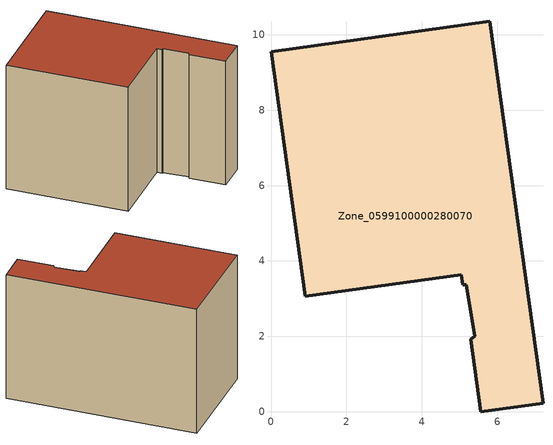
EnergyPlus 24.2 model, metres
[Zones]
Zone_0599100000280070
 floor ground (C_G): 5.41,2 5.17,3.36 5.09,3.37 5.05,3.64 0.91,3.06 0,9.55 5.8,10.36 7.21,0.23 5.56,0 5.29,1.93 z0
 wall outside (C_F): 5.8,10.36 0,9.55 0.91,3.06 5.05,3.64 5.09,3.37 5.17,3.36 5.41,2 5.29,1.93 5.56,0 7.21,0.23 5.8,10.36 z0:7.17
 roof outside (C_R): 5.17,3.36 5.41,2 5.29,1.93 5.56,0 7.21,0.23 5.8,10.36 0,9.55 0.91,3.06 5.05,3.64 5.09,3.37 z7.17
[BUILDING]
Pand.0599100000280070: North Axis=0; Terrain=City; Loads Convergence Tolerance Value=0.04; Temperature Convergence Tolerance Value=0.4; Solar Distribution=FullExterior; Maximum Number of Warmup Days=25; Minimum Number of Warmup Days=1
[Site:Location]
Rotterdam.The.Hague.AP_ZH_NLD Design_Conditions: Latitude=51.96; Longitude=4.45; Time Zone=1; Elevation=-4.5
[SITE:GROUNDTEMPERATURE:BUILDINGSURFACE]
18, 18, 18, 18, 18, 18, 18, 18, 18, 18, 18, 18
[MATERIAL] Thermal Absorptance=0.9; Solar Absorptance=0.7; Visible Absorptance=0.7
Name | Roughness | Thickness | Conductivity | Density | Specific Heat
G.TI.1946 | MediumSmooth | 0.15 | 1 | 540 | 1210
F.TI.1946 | Rough | 0.3 | 0.857143 | 1920 | 840
R.TI.1946 | MediumRough | 0.2 | 0.1 | 1500 | 1000
[CONSTRUCTION]
C_G: G.TI.1946
C_F: F.TI.1946
C_R: R.TI.1946
[ZONE]
Zone_0599100000280070: Type=1; Multiplier=1; Ceiling Height=Autocalculate; Volume=Autocalculate; Floor Area=autocalculate; Part of Total Floor Area=Yes
[ZONEINFILTRATION:DESIGNFLOWRATE]
Infil_Zone_0599100000280070: Zone or ZoneList or Space or SpaceList=Zone_0599100000280070; Schedule=AlwaysOn; Design Flow Rate Calculation Method=Flow/Area; Flow Rate per Floor Area=0.003; Constant Term Coefficient=1; Temperature Term Coefficient=0; Velocity Term Coefficient=0; Velocity Squared Term Coefficient=0
[HVACTEMPLATE:ZONE:IDEALLOADSAIRSYSTEM]
Zone_0599100000280070: Maximum Heating Supply Air Temperature=50; Minimum Cooling Supply Air Temperature=13; Maximum Heating Supply Air Humidity Ratio=0.0156; Minimum Cooling Supply Air Humidity Ratio=0.0077; Heating Limit=NoLimit; Cooling Limit=NoLimit; Dehumidification Control Type=ConstantSensibleHeatRatio; Cooling Sensible Heat Ratio=0.7; Dehumidification Setpoint=60; Humidification Control Type=None; Humidification Setpoint=30; Outdoor Air Method=None; Outdoor Air Flow Rate per Person=0.00944; Outdoor Air Flow Rate per Zone Floor Area=0; Outdoor Air Flow Rate per Zone=0; Demand Controlled Ventilation Type=None; Outdoor Air Economizer Type=NoEconomizer; Heat Recovery Type=None; Sensible Heat Recovery Effectiveness=0.7; Latent Heat Recovery Effectiveness=0.65
[ZONECONTROL:THERMOSTAT]
ThermostatControl_Zone_0599100000280070: Zone or ZoneList=Zone_0599100000280070; Control Type Schedule=DualSetpointControlType; Control 1=Thermostat_Zone_0599100000280070; Temperature Difference Between Cutout And Setpoint=0
[THERMOSTATSETPOINT:DUALSETPOINT]
Thermostat_Zone_0599100000280070: Heating Setpoint Temperature Schedule=HeatingSetpoint_Zone_0599100000280070; Cooling Setpoint Temperature Schedule=CoolingSetpoint_Zone_0599100000280070
[SCHEDULE:COMPACT]
HeatingSetpoint_Zone_0599100000280070: Through: 12/31, For: AllDays, Until: 24:00, 21
CoolingSetpoint_Zone_0599100000280070: Through: 12/31, For: AllDays, Until: 24:00, 24
DualSetpointControlType: Through: 12/31, For: AllDays, Until: 24:00, 4
AlwaysOn: Through: 12/31, For: AllDays, Until: 24:00, 1
